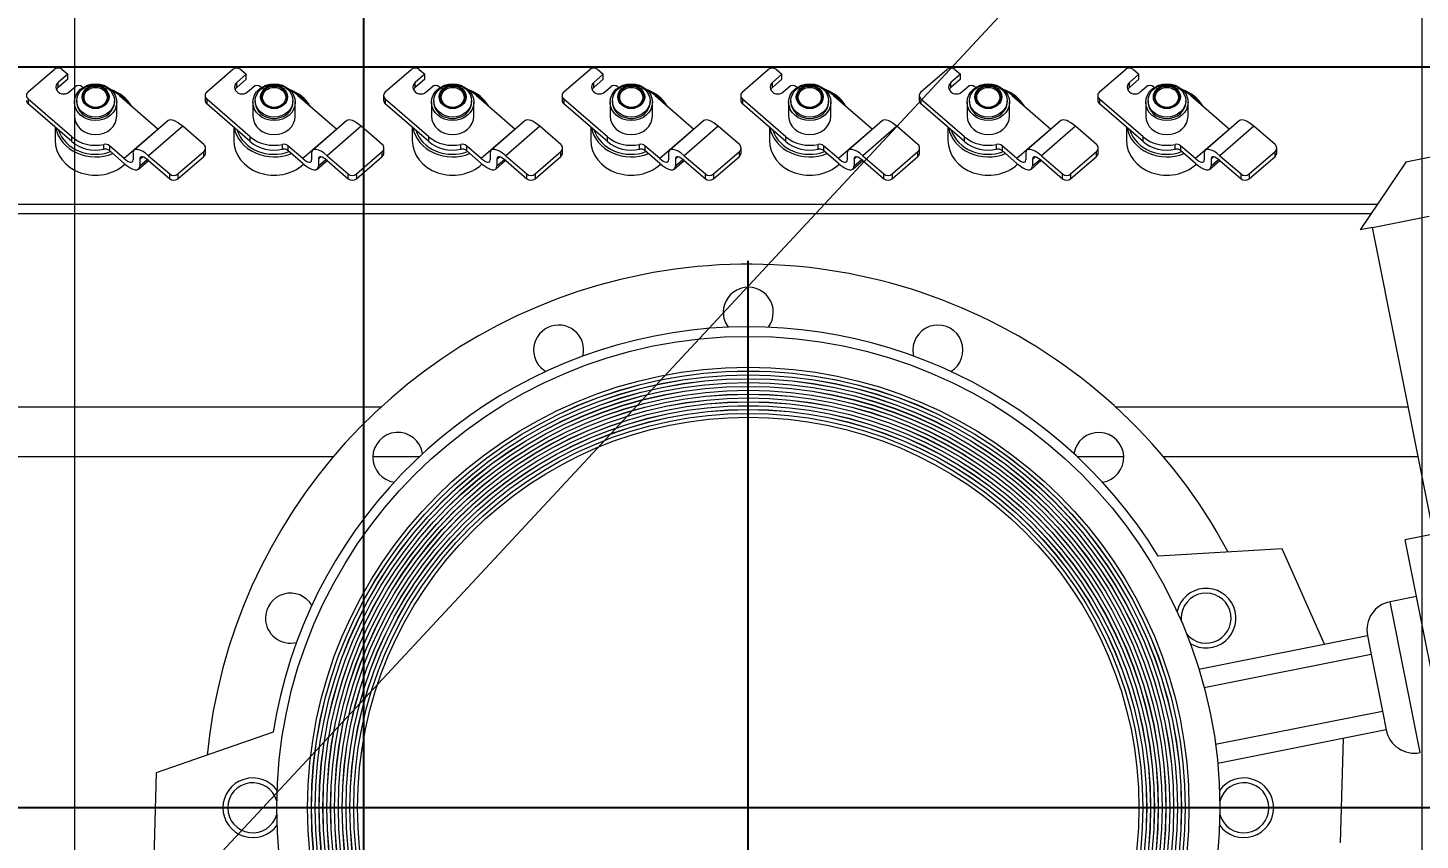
# Model space of a CAD drawing. Extents: x -681219 to -550379, y -242630 to -158199.
# Drawn here: x -589243 to -588520, y -222284 to -221861 of the extents above; entities that cross this region are included whole.
import ezdxf
from ezdxf.lldxf.tags import DXFTag

# ---------------------------------------------------------------- set-up
doc = ezdxf.new("R2010")
doc.units = 0
doc.header["$LTSCALE"] = 1000
doc.linetypes.add('DASHED', pattern=[0.75, 0.5, -0.25])
doc.layers.get('0').update_dxf_attribs({"linetype": 'CONTINUOUS'})
doc.layers.get('Defpoints').update_dxf_attribs({"linetype": 'CONTINUOUS'})
doc.layers.add('center', color=253, linetype='CENTER2')
doc.layers.add('DIM', color=7, linetype='CONTINUOUS', lineweight=18)
doc.layers.add('famsun', color=7, linetype='CONTINUOUS', lineweight=0)
doc.styles.add('ISOCP', font='isocp.shx', dxfattribs={"bigfont": 'gbcbig.shx'})
tags = doc.linetypes.add('CENTER2', pattern=[28.575, 19.05, -3.175, 3.175, -3.175]).pattern_tags.tags
tags[10:11] = [DXFTag(74, 4), DXFTag(75, 0), DXFTag(340, '0'), DXFTag(46, 0.0), DXFTag(50, 0.0), DXFTag(44, 0.0), DXFTag(45, 0.0)]
tags[8:9] = [DXFTag(74, 4), DXFTag(75, 0), DXFTag(340, '0'), DXFTag(46, 0.0), DXFTag(50, 0.0), DXFTag(44, 0.0), DXFTag(45, 0.0)]
tags[6:7] = [DXFTag(74, 4), DXFTag(75, 0), DXFTag(340, '0'), DXFTag(46, 0.0), DXFTag(50, 0.0), DXFTag(44, 0.0), DXFTag(45, 0.0)]
tags[4:5] = [DXFTag(74, 4), DXFTag(75, 0), DXFTag(340, '0'), DXFTag(46, 0.0), DXFTag(50, 0.0), DXFTag(44, 0.0), DXFTag(45, 0.0)]
doc.dimstyles.new('STD2', dxfattribs={"dimscale": 40, "dimtxt": 2.5, "dimasz": 2.5, "dimexe": 1, "dimexo": 0.7, "dimgap": 0.7, "dimtad": 1, "dimdec": 0, "dimdsep": 46, "dimtxsty": 'ISOCP', "dimcen": 2.5, "dimadec": 1, "dimazin": 2, "dimtfac": 1, "dimtdec": 0, "dimtmove": 0, "dimatfit": 3, "dimfxl": 0, "dimarcsym": 0})

# ---------------------------------------------------------------- blocks, each defined once
blk = doc.blocks.new('CYPZ04001A0001XY_A_CYPZ1000_V_1')
at = {"color": 0, "linetype": 'ByBlock', "lineweight": -2}
for p, q in [((107.75, -18.16), (109.22, 36.02)), ((-507.75, 18.16), (-509.22, -36.02)), ((-568.7, -1.97), (-541.39, -139.28)), ((46.89, -39.33), (107.75, -18.16)), ((-549.12, -28.66), (-533.51, -107.12)), ((-531.48, -40.45), (-443.92, -23.03)), ((-442.77, -33), (-529.53, -50.25)), ((-529.53, -50.25), (-531.48, -40.45)), ((-526.6, -64.97), (-529.53, -50.25)), ((-523.68, -79.68), (-526.6, -64.97)), ((-523.68, -79.68), (-436.92, -62.42)), ((-434.16, -72.07), (-521.72, -89.48)), ((-521.72, -89.48), (-523.68, -79.68)), ((-499.46, -85.06), (-477.38, -134.55)), ((-565.8, -93.43), (-524.4, -301.58)), ((-547.24, -109.85), (-533.51, -107.12)), ((-477.38, -134.55), (-413.04, -130.81)), ((-556.1, -142.2), (-541.39, -139.28)), ((-415.53, -182.62), (-548.06, -182.62)), ((-370.73, -182.62), (-395.07, -182.62)), ((-4.93, -182.62), (-29.27, -182.62)), ((610.2, -182.62), (15.53, -182.62)), ((-390.69, -208.43), (-542.93, -208.43)), ((569.51, -208.43), (-9.31, -208.43)), ((-524.4, -301.58), (-553.82, -307.43)), ((-541.59, -335.59), (-518.02, -300.31)), ((-524.4, -301.58), (-518.02, -300.31)), ((560.5, -308.78), (-523.68, -308.78)), ((575.5, -313.78), (-527.02, -313.78)), ((-460.28, -326.9), (-473.71, -338.54)), ((-460.28, -329.4), (-473.71, -341.04)), ((-460.28, -329.4), (-460.28, -326.9)), ((-445.08, -336.4), (-456.04, -326.9)), ((-456.04, -326.9), (-456.04, -329.4)), ((-445.08, -338.9), (-456.04, -329.4)), ((-439.88, -331.98), (-445.03, -336.44)), ((-367.5, -326.9), (-380.94, -338.54)), ((-367.5, -329.4), (-380.94, -341.04)), ((-367.5, -329.4), (-367.5, -326.9)), ((-352.3, -336.4), (-363.26, -326.9)), ((-363.26, -326.9), (-363.26, -329.4)), ((-352.3, -338.9), (-363.26, -329.4)), ((-347.1, -331.98), (-352.25, -336.44)), ((-274.72, -326.9), (-288.16, -338.54)), ((-274.72, -329.4), (-288.16, -341.04)), ((-274.72, -329.4), (-274.72, -326.9)), ((-259.52, -336.4), (-270.48, -326.9)), ((-270.48, -326.9), (-270.48, -329.4)), ((-259.52, -338.9), (-270.48, -329.4)), ((-254.32, -331.98), (-259.47, -336.44)), ((-181.95, -326.9), (-195.38, -338.54)), ((-181.95, -329.4), (-195.38, -341.04)), ((-181.95, -329.4), (-181.95, -326.9)), ((-166.74, -336.4), (-177.7, -326.9)), ((-177.7, -326.9), (-177.7, -329.4)), ((-166.74, -338.9), (-177.7, -329.4)), ((-161.54, -331.98), (-166.7, -336.44)), ((-89.17, -326.9), (-102.6, -338.54)), ((-89.17, -329.4), (-102.6, -341.04)), ((-89.17, -329.4), (-89.17, -326.9)), ((-73.97, -336.4), (-84.93, -326.9)), ((-84.93, -326.9), (-84.93, -329.4)), ((-73.97, -338.9), (-84.93, -329.4)), ((-68.77, -331.98), (-73.92, -336.44)), ((3.61, -326.9), (-9.83, -338.54)), ((3.61, -329.4), (-9.83, -341.04)), ((3.61, -329.4), (3.61, -326.9)), ((18.81, -336.4), (7.85, -326.9)), ((7.85, -326.9), (7.85, -329.4)), ((18.81, -338.9), (7.85, -329.4)), ((24.01, -331.98), (18.86, -336.44)), ((96.39, -326.9), (82.95, -338.54)), ((96.39, -329.4), (82.95, -341.04)), ((96.39, -329.4), (96.39, -326.9)), ((111.59, -336.4), (100.63, -326.9)), ((100.63, -326.9), (100.63, -329.4)), ((111.59, -338.9), (100.63, -329.4)), ((116.79, -331.98), (111.64, -336.44)), ((-704.4, -367.97), (-541.59, -335.59)), ((-473.71, -338.54), (-473.71, -341.04)), ((-462.75, -354.21), (-445.08, -338.9)), ((-450.03, -352.73), (-432.35, -337.42)), ((-440.48, -333.63), (-444.35, -336.98)), ((-440.48, -337.13), (-441.79, -338.26)), ((-440.48, -337.13), (-440.48, -333.63)), ((-436.95, -340.19), (-436.95, -336.69)), ((-432.35, -334.92), (-424.65, -341.59)), ((-432.35, -337.42), (-424.65, -344.09)), ((-380.94, -338.54), (-380.94, -341.04)), ((-369.98, -354.21), (-352.3, -338.9)), ((-357.25, -352.73), (-339.57, -337.42)), ((-347.7, -333.63), (-351.58, -336.98)), ((-347.7, -337.13), (-349.02, -338.26)), ((-347.7, -337.13), (-347.7, -333.63)), ((-344.17, -340.19), (-344.17, -336.69)), ((-339.57, -334.92), (-331.87, -341.59)), ((-339.57, -337.42), (-331.87, -344.09)), ((-288.16, -338.54), (-288.16, -341.04)), ((-277.2, -354.21), (-259.52, -338.9)), ((-264.47, -352.73), (-246.79, -337.42)), ((-254.93, -333.63), (-258.8, -336.98)), ((-254.93, -337.13), (-256.24, -338.26)), ((-254.93, -337.13), (-254.93, -333.63)), ((-251.39, -340.19), (-251.39, -336.69)), ((-246.79, -334.92), (-239.09, -341.59)), ((-246.79, -337.42), (-239.09, -344.09)), ((-195.38, -338.54), (-195.38, -341.04)), ((-184.42, -354.21), (-166.74, -338.9)), ((-171.69, -352.73), (-154.02, -337.42)), ((-162.15, -333.63), (-166.02, -336.98)), ((-162.15, -337.13), (-163.46, -338.26)), ((-162.15, -337.13), (-162.15, -333.63)), ((-158.61, -340.19), (-158.61, -336.69)), ((-154.02, -334.92), (-146.31, -341.59)), ((-154.02, -337.42), (-146.31, -344.09)), ((-102.6, -338.54), (-102.6, -341.04)), ((-91.64, -354.21), (-73.97, -338.9)), ((-78.92, -352.73), (-61.24, -337.42)), ((-69.37, -333.63), (-73.24, -336.98)), ((-69.37, -337.13), (-70.68, -338.26)), ((-69.37, -337.13), (-69.37, -333.63)), ((-65.83, -340.19), (-65.83, -336.69)), ((-61.24, -334.92), (-53.54, -341.59)), ((-61.24, -337.42), (-53.54, -344.09)), ((-9.83, -338.54), (-9.83, -341.04)), ((1.13, -354.21), (18.81, -338.9)), ((13.86, -352.73), (31.54, -337.42)), ((23.41, -333.63), (19.53, -336.98)), ((23.41, -337.13), (22.09, -338.26)), ((23.41, -337.13), (23.41, -333.63)), ((26.94, -340.19), (26.94, -336.69)), ((31.54, -334.92), (39.24, -341.59)), ((31.54, -337.42), (39.24, -344.09)), ((82.95, -338.54), (82.95, -341.04)), ((93.91, -354.21), (111.59, -338.9)), ((106.64, -352.73), (124.32, -337.42)), ((116.19, -333.63), (112.31, -336.98)), ((116.19, -337.13), (114.87, -338.26)), ((116.19, -337.13), (116.19, -333.63)), ((119.72, -340.19), (119.72, -336.69)), ((124.32, -334.92), (132.02, -341.59)), ((124.32, -337.42), (132.02, -344.09)), ((-474.59, -340.38), (-474.59, -342.88)), ((-473.71, -344.71), (-462.75, -354.21)), ((-455.23, -357.15), (-437.55, -341.84)), ((-424.65, -344.09), (-424.65, -341.59)), ((-421.79, -342.27), (-421.79, -344.77)), ((-405.13, -346.25), (-382.5, -365.84)), ((-405.13, -346.25), (-405.13, -348.75)), ((-396.5, -353.72), (-396.5, -346.96)), ((-381.82, -340.38), (-381.82, -342.88)), ((-380.94, -344.71), (-369.98, -354.21)), ((-362.45, -357.15), (-344.77, -341.84)), ((-331.87, -344.09), (-331.87, -341.59)), ((-329.01, -342.27), (-329.01, -344.77)), ((-312.35, -346.25), (-289.72, -365.84)), ((-312.35, -346.25), (-312.35, -348.75)), ((-303.72, -353.72), (-303.72, -346.96)), ((-289.04, -340.38), (-289.04, -342.88)), ((-288.16, -344.71), (-277.2, -354.21)), ((-269.67, -357.15), (-251.99, -341.84)), ((-239.09, -344.09), (-239.09, -341.59)), ((-236.23, -342.27), (-236.23, -344.77)), ((-219.57, -346.25), (-196.94, -365.84)), ((-219.57, -346.25), (-219.57, -348.75)), ((-210.94, -353.72), (-210.94, -346.96)), ((-196.26, -340.38), (-196.26, -342.88)), ((-195.38, -344.71), (-184.42, -354.21)), ((-176.89, -357.15), (-159.22, -341.84)), ((-146.31, -344.09), (-146.31, -341.59)), ((-143.46, -342.27), (-143.46, -344.77)), ((-126.79, -346.25), (-104.16, -365.84)), ((-126.79, -346.25), (-126.79, -348.75)), ((-118.17, -353.72), (-118.17, -346.96)), ((-103.48, -340.38), (-103.48, -342.88)), ((-102.6, -344.71), (-91.64, -354.21)), ((-84.12, -357.15), (-66.44, -341.84)), ((-53.54, -344.09), (-53.54, -341.59)), ((-50.68, -342.27), (-50.68, -344.77)), ((-34.01, -346.25), (-11.39, -365.84)), ((-34.01, -346.25), (-34.01, -348.75)), ((-25.39, -353.72), (-25.39, -346.96)), ((-10.7, -340.38), (-10.7, -342.88)), ((-9.83, -344.71), (1.13, -354.21)), ((8.66, -357.15), (26.34, -341.84)), ((39.24, -344.09), (39.24, -341.59)), ((42.1, -342.27), (42.1, -344.77)), ((58.76, -346.25), (81.39, -365.84)), ((58.76, -346.25), (58.76, -348.75)), ((67.39, -353.72), (67.39, -346.96)), ((82.07, -340.38), (82.07, -342.88)), ((82.95, -344.71), (93.91, -354.21)), ((101.44, -357.15), (119.12, -341.84)), ((132.02, -344.09), (132.02, -341.59)), ((134.88, -342.27), (134.88, -344.77)), ((151.54, -346.25), (174.17, -365.84)), ((151.54, -346.25), (151.54, -348.75)), ((160.17, -353.72), (160.17, -346.96)), ((-429.87, -370.18), (-450.03, -352.73)), ((-405.13, -348.75), (-382.5, -368.34)), ((-337.1, -370.18), (-357.25, -352.73)), ((-312.35, -348.75), (-289.72, -368.34)), ((-244.32, -370.18), (-264.47, -352.73)), ((-219.57, -348.75), (-196.94, -368.34)), ((-151.54, -370.18), (-171.69, -352.73)), ((-126.79, -348.75), (-104.16, -368.34)), ((-58.76, -370.18), (-78.92, -352.73)), ((-34.01, -348.75), (-11.39, -368.34)), ((34.01, -370.18), (13.86, -352.73)), ((58.76, -348.75), (81.39, -368.34)), ((126.79, -370.18), (106.64, -352.73)), ((151.54, -348.75), (174.17, -368.34)), ((-428.5, -359.46), (-428.5, -366.71)), ((-406.5, -366.71), (-406.5, -359.46)), ((-335.72, -359.46), (-335.72, -366.71)), ((-313.72, -366.71), (-313.72, -359.46)), ((-242.94, -359.46), (-242.94, -366.71)), ((-220.94, -366.71), (-220.94, -359.46)), ((-150.17, -359.46), (-150.17, -366.71)), ((-128.17, -366.71), (-128.17, -359.46)), ((-57.39, -359.46), (-57.39, -366.71)), ((-35.39, -366.71), (-35.39, -359.46)), ((35.39, -359.46), (35.39, -366.71)), ((57.39, -366.71), (57.39, -359.46)), ((128.17, -359.46), (128.17, -366.71)), ((150.17, -366.71), (150.17, -359.46)), ((-427.3, -366.71), (-427.3, -367.46)), ((-407.7, -367.46), (-407.7, -366.71)), ((-382.5, -368.34), (-382.5, -365.84)), ((-381.62, -370.18), (-381.62, -367.68)), ((-334.52, -366.71), (-334.52, -367.46)), ((-314.92, -367.46), (-314.92, -366.71)), ((-289.72, -368.34), (-289.72, -365.84)), ((-288.84, -370.18), (-288.84, -367.68)), ((-241.75, -366.71), (-241.75, -367.46)), ((-222.14, -367.46), (-222.14, -366.71)), ((-196.94, -368.34), (-196.94, -365.84)), ((-196.06, -370.18), (-196.06, -367.68)), ((-148.97, -366.71), (-148.97, -367.46)), ((-129.37, -367.46), (-129.37, -366.71)), ((-104.16, -368.34), (-104.16, -365.84)), ((-103.29, -370.18), (-103.29, -367.68)), ((-56.19, -366.71), (-56.19, -367.46)), ((-36.59, -367.46), (-36.59, -366.71)), ((-11.39, -368.34), (-11.39, -365.84)), ((-10.51, -370.18), (-10.51, -367.68)), ((36.59, -366.71), (36.59, -367.46)), ((56.19, -367.46), (56.19, -366.71)), ((81.39, -368.34), (81.39, -365.84)), ((82.27, -370.18), (82.27, -367.68)), ((129.37, -366.71), (129.37, -367.46)), ((148.97, -367.46), (148.97, -366.71)), ((174.17, -368.34), (174.17, -365.84)), ((-410.5, -374.71), (-410.52, -374.7)), ((-403.71, -372.02), (-406.82, -374.71)), ((-403, -378.7), (-398.05, -374.42)), ((-398.05, -374.42), (-398.05, -376.92)), ((-382.5, -372.02), (-395.93, -383.65)), ((-317.72, -374.71), (-317.74, -374.7)), ((-310.93, -372.02), (-314.04, -374.71)), ((-310.23, -378.7), (-305.28, -374.42)), ((-305.28, -374.42), (-305.28, -376.92)), ((-289.72, -372.02), (-303.16, -383.65)), ((-224.94, -374.71), (-224.96, -374.7)), ((-218.16, -372.02), (-221.27, -374.71)), ((-217.45, -378.7), (-212.5, -374.42)), ((-212.5, -374.42), (-212.5, -376.92)), ((-196.94, -372.02), (-210.38, -383.65)), ((-132.17, -374.71), (-132.18, -374.7)), ((-125.38, -372.02), (-128.49, -374.71)), ((-124.67, -378.7), (-119.72, -374.42)), ((-119.72, -374.42), (-119.72, -376.92)), ((-104.16, -372.02), (-117.6, -383.65)), ((-39.39, -374.71), (-39.4, -374.7)), ((-32.6, -372.02), (-35.71, -374.71)), ((-31.89, -378.7), (-26.94, -374.42)), ((-26.94, -374.42), (-26.94, -376.92)), ((-11.39, -372.02), (-24.82, -383.65)), ((53.39, -374.71), (53.37, -374.7)), ((60.18, -372.02), (57.07, -374.71)), ((60.88, -378.7), (65.83, -374.42)), ((65.83, -374.42), (65.83, -376.92)), ((81.39, -372.02), (67.96, -383.65)), ((146.17, -374.71), (146.15, -374.7)), ((152.96, -372.02), (149.84, -374.71)), ((153.66, -378.7), (158.61, -374.42)), ((158.61, -374.42), (158.61, -376.92)), ((174.17, -372.02), (160.73, -383.65)), ((-403, -381.2), (-398.05, -376.92)), ((-403, -378.7), (-403, -381.2)), ((-400.18, -383.65), (-403, -381.2)), ((-310.23, -381.2), (-305.28, -376.92)), ((-310.23, -378.7), (-310.23, -381.2)), ((-307.4, -383.65), (-310.23, -381.2)), ((-217.45, -381.2), (-212.5, -376.92)), ((-217.45, -378.7), (-217.45, -381.2)), ((-214.62, -383.65), (-217.45, -381.2)), ((-124.67, -381.2), (-119.72, -376.92)), ((-124.67, -378.7), (-124.67, -381.2)), ((-121.84, -383.65), (-124.67, -381.2)), ((-31.89, -381.2), (-26.94, -376.92)), ((-31.89, -378.7), (-31.89, -381.2)), ((-29.06, -383.65), (-31.89, -381.2)), ((60.88, -381.2), (65.83, -376.92)), ((60.88, -378.7), (60.88, -381.2)), ((63.71, -383.65), (60.88, -381.2)), ((153.66, -381.2), (158.61, -376.92)), ((153.66, -378.7), (153.66, -381.2)), ((156.49, -383.65), (153.66, -381.2)), ((575.5, -384.89), (-717.5, -384.89)), ((575.5, -385.27), (-717.5, -385.27))]:
    blk.add_line(p, q, dxfattribs=at)
for radius in [245, 229, 227.02, 226.98, 225.02, 224.98, 223.02, 222.98, 221.02, 220.98, 219.02, 218.98, 217.02, 216.98, 215.02, 214.98, 213.02, 212.98, 211.02, 210.98, 209.02, 208.98, 207.02, 206.98, 205, 203]:
    blk.add_circle((-200, 0), radius, dxfattribs=at)
for centre, radius, start, end in [((-457.5, 0), 15.5, 35.21692, 324.78308), ((57.5, 0), 15.5, 215.21692, 144.78308), ((-457.5, 0), 13, 15.54017, 344.45983), ((57.5, 0), 13, 0, 164.45983), ((57.5, 0), 13, 195.54017, 0), ((-546.19, -43.37), 15, 11.25, 101.25), ((-200, 0), 282.5, 208.06676, 354.43324), ((-200, 0), 250, 211.55043, 350.94957), ((-437.9, -98.54), 15.5, 57.71692, 347.28308), ((-437.9, -98.54), 13, 38.04017, 0), ((37.9, -98.54), 13, 0, 103.92457), ((-536.44, -92.41), 15, 281.25, 11.25), ((-437.9, -98.54), 13, 0, 6.95983), ((37.9, -98.54), 13, 211.07543, 0), ((-382.08, -182.08), 13, 98.57543, 351.42457), ((-17.92, -182.08), 13, 0, 81.42457), ((-17.92, -182.08), 13, 188.57543, 0), ((-298.54, -237.9), 13, 121.07543, 0), ((-101.46, -237.9), 13, 0, 58.92457), ((-298.54, -237.9), 13, 0, 13.92457), ((-101.46, -237.9), 13, 166.07543, 0), ((-200, -257.5), 13, 143.57543, 0), ((-200, -257.5), 13, 0, 36.42457)]:
    blk.add_arc(centre, radius, start, end, dxfattribs=at)
for centre, major_axis, ratio, start_param, end_param in [((-458.16, -328.74), (-3, 0), 0.866025, 3.926991, 5.497787), ((-458.16, -331.24), (3, 0), 0.866025, 0.785398, 2.356194), ((-432.35, -340.67), (7.53, -8.69), 0.353553, 1.958393, 3.529189), ((-417.5, -346.96), (-21, 0), 0.866025, 3.141593, 5.522427), ((-365.38, -328.74), (-3, 0), 0.866025, 3.926991, 5.497787), ((-365.38, -331.24), (3, 0), 0.866025, 0.785398, 2.356194), ((-339.57, -340.67), (7.53, -8.69), 0.353553, 1.958393, 3.529189), ((-324.72, -346.96), (-21, 0), 0.866025, 3.141593, 5.522427), ((-272.6, -328.74), (-3, 0), 0.866025, 3.926991, 5.497787), ((-272.6, -331.24), (3, 0), 0.866025, 0.785398, 2.356194), ((-246.79, -340.67), (7.53, -8.69), 0.353553, 1.958393, 3.529189), ((-231.94, -346.96), (-21, 0), 0.866025, 3.141593, 5.522427), ((-179.83, -328.74), (-3, 0), 0.866025, 3.926991, 5.497787), ((-179.83, -331.24), (3, 0), 0.866025, 0.785398, 2.356194), ((-154.02, -340.67), (7.53, -8.69), 0.353553, 1.958393, 3.529189), ((-139.17, -346.96), (-21, 0), 0.866025, 3.141593, 5.522427), ((-87.05, -328.74), (-3, 0), 0.866025, 3.926991, 5.497787), ((-87.05, -331.24), (3, 0), 0.866025, 0.785398, 2.356194), ((-61.24, -340.67), (7.53, -8.69), 0.353553, 1.958393, 3.529189), ((-46.39, -346.96), (21, 0), 0.866025, 0, 2.380834), ((5.73, -328.74), (-3, 0), 0.866025, 3.926991, 5.497787), ((5.73, -331.24), (3, 0), 0.866025, 0.785398, 2.356194), ((31.54, -340.67), (7.53, -8.69), 0.353553, 1.958393, 3.529189), ((46.39, -346.96), (-21, 0), 0.866025, 3.141593, 5.522427), ((98.51, -328.74), (-3, 0), 0.866025, 3.926991, 5.497787), ((98.51, -331.24), (3, 0), 0.866025, 0.785398, 2.356194), ((124.32, -340.67), (7.53, -8.69), 0.353553, 1.958393, 3.529189), ((139.17, -346.96), (-21, 0), 0.866025, 3.141593, 5.522427), ((-471.59, -340.38), (3, 0), 0.866025, 2.356194, 3.141593), ((-445.08, -333.15), (-4.26, 4.91), 0.353553, 1.958393, 3.529189), ((-445.08, -333.15), (-7.53, 8.69), 0.353553, 1.958393, 3.529189), ((-432.35, -340.67), (4.26, -4.91), 0.353553, 1.958393, 3.529189), ((-417.5, -356.46), (21, 0), 0.866025, 0.165423, 2.01172), ((-417.5, -356.96), (20, 0), 0.866025, 0.280038, 1.971798), ((-378.82, -340.38), (3, 0), 0.866025, 2.356194, 3.141593), ((-352.3, -333.15), (-4.26, 4.91), 0.353553, 1.958393, 3.529189), ((-352.3, -333.15), (-7.53, 8.69), 0.353553, 1.958393, 3.529189), ((-339.57, -340.67), (4.26, -4.91), 0.353553, 1.958393, 3.529189), ((-324.72, -356.46), (21, 0), 0.866025, 0.165423, 2.01172), ((-324.72, -356.96), (20, 0), 0.866025, 0.280038, 1.971798), ((-286.04, -340.38), (3, 0), 0.866025, 2.356194, 3.141593), ((-259.52, -333.15), (-4.26, 4.91), 0.353553, 1.958393, 3.529189), ((-259.52, -333.15), (-7.53, 8.69), 0.353553, 1.958393, 3.529189), ((-246.79, -340.67), (4.26, -4.91), 0.353553, 1.958393, 3.529189), ((-231.94, -356.46), (21, 0), 0.866025, 0.165423, 2.01172), ((-231.94, -356.96), (20, 0), 0.866025, 0.280038, 1.971798), ((-193.26, -340.38), (3, 0), 0.866025, 2.356194, 3.141593), ((-166.74, -333.15), (-4.26, 4.91), 0.353553, 1.958393, 3.529189), ((-166.74, -333.15), (-7.53, 8.69), 0.353553, 1.958393, 3.529189), ((-154.02, -340.67), (4.26, -4.91), 0.353553, 1.958393, 3.529189), ((-139.17, -356.46), (21, 0), 0.866025, 0.165423, 2.01172), ((-139.17, -356.96), (20, 0), 0.866025, 0.280038, 1.971798), ((-100.48, -340.38), (3, 0), 0.866025, 2.356194, 3.141593), ((-73.97, -333.15), (-4.26, 4.91), 0.353553, 1.958393, 3.529189), ((-73.97, -333.15), (-7.53, 8.69), 0.353553, 1.958393, 3.529189), ((-61.24, -340.67), (4.26, -4.91), 0.353553, 1.958393, 3.529189), ((-46.39, -356.46), (21, 0), 0.866025, 0.165423, 2.01172), ((-46.39, -356.96), (20, 0), 0.866025, 0.280038, 1.971798), ((-7.7, -340.38), (3, 0), 0.866025, 2.356194, 3.141593), ((18.81, -333.15), (-4.26, 4.91), 0.353553, 1.958393, 3.529189), ((18.81, -333.15), (-7.53, 8.69), 0.353553, 1.958393, 3.529189), ((31.54, -340.67), (4.26, -4.91), 0.353553, 1.958393, 3.529189), ((46.39, -356.46), (21, 0), 0.866025, 0.165423, 2.01172), ((46.39, -356.96), (-20, 0), 0.866025, 3.42163, 5.11339), ((85.07, -340.38), (3, 0), 0.866025, 2.356194, 3.141593), ((111.59, -333.15), (-4.26, 4.91), 0.353553, 1.958393, 3.529189), ((111.59, -333.15), (-7.53, 8.69), 0.353553, 1.958393, 3.529189), ((124.32, -340.67), (4.26, -4.91), 0.353553, 1.958393, 3.529189), ((139.17, -356.46), (21, 0), 0.866025, 0.165423, 2.01172), ((139.17, -356.96), (20, 0), 0.866025, 0.280038, 1.971798), ((-471.59, -342.88), (3, 0), 0.866025, 2.356194, 3.926991), ((-422.53, -339.75), (-3, 0), 0.866025, 0.785398, 1.818456), ((-422.53, -342.25), (3, 0), 0.866025, 3.926991, 4.960048), ((-417.5, -356.96), (-17.5, 0), 0.866025, 3.926991, 4.960048), ((-417.5, -359.46), (-17.5, 0), 0.866025, 3.926991, 4.960048), ((-378.82, -342.88), (3, 0), 0.866025, 2.356194, 3.926991), ((-329.75, -339.75), (-3, 0), 0.866025, 0.785398, 1.818456), ((-329.75, -342.25), (3, 0), 0.866025, 3.926991, 4.960048), ((-324.72, -356.96), (-17.5, 0), 0.866025, 3.926991, 4.960048), ((-324.72, -359.46), (-17.5, 0), 0.866025, 3.926991, 4.960048), ((-286.04, -342.88), (3, 0), 0.866025, 2.356194, 3.926991), ((-236.97, -339.75), (-3, 0), 0.866025, 0.785398, 1.818456), ((-236.97, -342.25), (3, 0), 0.866025, 3.926991, 4.960048), ((-231.94, -356.96), (-17.5, 0), 0.866025, 3.926991, 4.960048), ((-231.94, -359.46), (-17.5, 0), 0.866025, 3.926991, 4.960048), ((-193.26, -342.88), (3, 0), 0.866025, 2.356194, 3.926991), ((-144.19, -339.75), (-3, 0), 0.866025, 0.785398, 1.818456), ((-144.19, -342.25), (3, 0), 0.866025, 3.926991, 4.960048), ((-139.17, -356.96), (-17.5, 0), 0.866025, 3.926991, 4.960048), ((-139.17, -359.46), (-17.5, 0), 0.866025, 3.926991, 4.960048), ((-100.48, -342.88), (3, 0), 0.866025, 2.356194, 3.926991), ((-51.41, -339.75), (-3, 0), 0.866025, 0.785398, 1.818456), ((-51.41, -342.25), (3, 0), 0.866025, 3.926991, 4.960048), ((-46.39, -356.96), (-17.5, 0), 0.866025, 3.926991, 4.960048), ((-46.39, -359.46), (-17.5, 0), 0.866025, 3.926991, 4.960048), ((-7.7, -342.88), (3, 0), 0.866025, 2.356194, 3.926991), ((41.36, -339.75), (-3, 0), 0.866025, 0.785398, 1.818456), ((41.36, -342.25), (3, 0), 0.866025, 3.926991, 4.960048), ((46.39, -356.96), (-17.5, 0), 0.866025, 3.926991, 4.960048), ((46.39, -359.46), (-17.5, 0), 0.866025, 3.926991, 4.960048), ((85.07, -342.88), (3, 0), 0.866025, 2.356194, 3.926991), ((134.14, -339.75), (-3, 0), 0.866025, 0.785398, 1.818456), ((134.14, -342.25), (3, 0), 0.866025, 3.926991, 4.960048), ((139.17, -356.96), (-17.5, 0), 0.866025, 3.926991, 4.960048), ((139.17, -359.46), (-17.5, 0), 0.866025, 3.926991, 4.960048), ((-462.75, -348.46), (-7.53, 8.69), 0.353553, 1.958393, 3.141593), ((-417.5, -359.46), (-11, 0), 0.866025, 3.141593, 6.283185), ((-369.98, -348.46), (-7.53, 8.69), 0.353553, 1.958393, 3.141593), ((-324.72, -359.46), (-11, 0), 0.866025, 3.141593, 6.283185), ((-277.2, -348.46), (-7.53, 8.69), 0.353553, 1.958393, 3.141593), ((-231.94, -359.46), (-11, 0), 0.866025, 3.141593, 6.283185), ((-184.42, -348.46), (-7.53, 8.69), 0.353553, 1.958393, 3.141593), ((-139.17, -359.46), (-11, 0), 0.866025, 3.141593, 6.283185), ((-91.64, -348.46), (-7.53, 8.69), 0.353553, 1.958393, 3.141593), ((-46.39, -359.46), (-11, 0), 0.866025, 3.141593, 6.283185), ((1.13, -348.46), (-7.53, 8.69), 0.353553, 1.958393, 3.141593), ((46.39, -359.46), (-11, 0), 0.866025, 3.141593, 6.283185), ((93.91, -348.46), (-7.53, 8.69), 0.353553, 1.958393, 3.141593), ((139.17, -359.46), (-11, 0), 0.866025, 3.141593, 6.283185), ((-417.5, -366.71), (-9.8, 0), 0.866025, 3.141593, 6.283185), ((-324.72, -366.71), (-9.8, 0), 0.866025, 3.141593, 6.283185), ((-231.94, -366.71), (-9.8, 0), 0.866025, 3.141593, 6.283185), ((-139.17, -366.71), (9.8, 0), 0.866025, 0, 3.141593), ((-46.39, -366.71), (9.8, 0), 0.866025, 0, 3.141593), ((46.39, -366.71), (9.8, 0), 0.866025, 0, 3.141593), ((139.17, -366.71), (-9.8, 0), 0.866025, 3.141593, 6.283185), ((-417.5, -356.46), (21, 0), 0.866025, 3.609353, 4.324045), ((-417.5, -356.96), (20, 0), 0.866025, 3.712393, 4.226088), ((-384.62, -367.68), (-3, 0), 0.866025, 3.141593, 3.926991), ((-384.62, -370.18), (-3, 0), 0.866025, 2.356194, 3.926991), ((-324.72, -356.46), (21, 0), 0.866025, 3.609353, 4.324045), ((-324.72, -356.96), (20, 0), 0.866025, 3.712393, 4.226088), ((-291.84, -367.68), (-3, 0), 0.866025, 3.141593, 3.926991), ((-291.84, -370.18), (-3, 0), 0.866025, 2.356194, 3.926991), ((-231.94, -356.46), (21, 0), 0.866025, 3.609353, 4.324045), ((-231.94, -356.96), (20, 0), 0.866025, 3.712393, 4.226088), ((-199.06, -367.68), (-3, 0), 0.866025, 3.141593, 3.926991), ((-199.06, -370.18), (-3, 0), 0.866025, 2.356194, 3.926991), ((-139.17, -356.46), (21, 0), 0.866025, 3.609353, 4.324045), ((-139.17, -356.96), (20, 0), 0.866025, 3.712393, 4.226088), ((-106.29, -367.68), (-3, 0), 0.866025, 3.141593, 3.926991), ((-106.29, -370.18), (-3, 0), 0.866025, 2.356194, 3.926991), ((-46.39, -356.46), (21, 0), 0.866025, 3.609353, 4.324045), ((-46.39, -356.96), (20, 0), 0.866025, 3.712393, 4.226088), ((-13.51, -367.68), (-3, 0), 0.866025, 3.141593, 3.926991), ((-13.51, -370.18), (-3, 0), 0.866025, 2.356194, 3.926991), ((46.39, -356.46), (21, 0), 0.866025, 3.609353, 4.324045), ((46.39, -356.96), (-20, 0), 0.866025, 0.5708, 1.084495), ((79.27, -367.68), (-3, 0), 0.866025, 3.141593, 3.926991), ((79.27, -370.18), (-3, 0), 0.866025, 2.356194, 3.926991), ((139.17, -356.46), (21, 0), 0.866025, 3.609353, 4.324045), ((139.17, -356.96), (20, 0), 0.866025, 3.712393, 4.226088), ((172.05, -367.68), (-3, 0), 0.866025, 3.141593, 3.926991), ((172.05, -370.18), (-3, 0), 0.866025, 2.356194, 3.926991), ((-417.5, -359.46), (17.5, 0), 0.866025, 3.926991, 4.199701), ((-412.35, -376.29), (-2.6, 0), 0.866025, 3.926991, 4.152935), ((-408.66, -373.12), (-2.6, 0), 0.866025, 0.785398, 2.356194), ((-400.88, -374.47), (-4, 0), 0.866025, 2.356194, 5.497787), ((-400.88, -371.97), (-4, 0), 0.866025, 2.356194, 2.77242), ((-324.72, -359.46), (17.5, 0), 0.866025, 3.926991, 4.199701), ((-319.58, -376.29), (-2.6, 0), 0.866025, 3.926991, 4.152935), ((-315.88, -373.12), (-2.6, 0), 0.866025, 0.785398, 2.356194), ((-308.11, -374.47), (-4, 0), 0.866025, 2.356194, 5.497787), ((-308.11, -371.97), (-4, 0), 0.866025, 2.356194, 2.77242), ((-231.94, -359.46), (17.5, 0), 0.866025, 3.926991, 4.199701), ((-226.8, -376.29), (-2.6, 0), 0.866025, 3.926991, 4.152935), ((-223.11, -373.12), (-2.6, 0), 0.866025, 0.785398, 2.356194), ((-215.33, -374.47), (-4, 0), 0.866025, 2.356194, 5.497787), ((-215.33, -371.97), (-4, 0), 0.866025, 2.356194, 2.77242), ((-139.17, -359.46), (17.5, 0), 0.866025, 3.926991, 4.199701), ((-134.02, -376.29), (-2.6, 0), 0.866025, 3.926991, 4.152935), ((-130.33, -373.12), (-2.6, 0), 0.866025, 0.785398, 2.356194), ((-122.55, -374.47), (-4, 0), 0.866025, 2.356194, 5.497787), ((-122.55, -371.97), (-4, 0), 0.866025, 2.356194, 2.77242), ((-46.39, -359.46), (17.5, 0), 0.866025, 3.926991, 4.199701), ((-41.24, -376.29), (-2.6, 0), 0.866025, 3.926991, 4.152935), ((-37.55, -373.12), (-2.6, 0), 0.866025, 0.785398, 2.356194), ((-29.77, -374.47), (-4, 0), 0.866025, 2.356194, 5.497787), ((-29.77, -371.97), (-4, 0), 0.866025, 2.356194, 2.77242), ((46.39, -359.46), (17.5, 0), 0.866025, 3.926991, 4.199701), ((51.54, -376.29), (-2.6, 0), 0.866025, 3.926991, 4.152935), ((55.23, -373.12), (-2.6, 0), 0.866025, 0.785398, 2.356194), ((63.01, -374.47), (-4, 0), 0.866025, 2.356194, 5.497787), ((63.01, -371.97), (-4, 0), 0.866025, 2.356194, 2.77242), ((139.17, -359.46), (17.5, 0), 0.866025, 3.926991, 4.199701), ((144.31, -376.29), (-2.6, 0), 0.866025, 3.926991, 4.152935), ((148.01, -373.12), (-2.6, 0), 0.866025, 0.785398, 2.356194), ((155.78, -374.47), (-4, 0), 0.866025, 2.356194, 5.497787), ((155.78, -371.97), (-4, 0), 0.866025, 2.356194, 2.77242), ((-398.05, -381.82), (-3, 0), 0.866025, 0.785398, 2.356194), ((-305.28, -381.82), (-3, 0), 0.866025, 0.785398, 2.356194), ((-212.5, -381.82), (-3, 0), 0.866025, 0.785398, 2.356194), ((-119.72, -381.82), (-3, 0), 0.866025, 0.785398, 2.356194), ((-26.94, -381.82), (-3, 0), 0.866025, 0.785398, 2.356194), ((65.83, -381.82), (-3, 0), 0.866025, 0.785398, 2.356194), ((158.61, -381.82), (-3, 0), 0.866025, 0.785398, 2.356194)]:
    blk.add_ellipse(centre, major_axis=major_axis, ratio=ratio, start_param=start_param, end_param=end_param, dxfattribs=at)
for centre, major_axis in [((-417.5, -366.71), (-11, 0)), ((-417.5, -367.46), (-9.8, 0)), ((-324.72, -366.71), (-11, 0)), ((-324.72, -367.46), (-9.8, 0)), ((-231.94, -366.71), (-11, 0)), ((-231.94, -367.46), (-9.8, 0)), ((-139.17, -366.71), (11, 0)), ((-139.17, -367.46), (9.8, 0)), ((-46.39, -366.71), (11, 0)), ((-46.39, -367.46), (9.8, 0)), ((46.39, -366.71), (-11, 0)), ((46.39, -367.46), (9.8, 0)), ((139.17, -366.71), (-11, 0)), ((139.17, -367.46), (-9.8, 0)), ((-417.5, -369.46), (7, 0)), ((-417.5, -369.46), (6.5, 0)), ((-417.5, -369.21), (6, 0)), ((-324.72, -369.46), (7, 0)), ((-324.72, -369.46), (6.5, 0)), ((-324.72, -369.21), (6, 0)), ((-231.94, -369.46), (-7, 0)), ((-231.94, -369.46), (-6.5, 0)), ((-231.94, -369.21), (-6, 0)), ((-139.17, -369.46), (-7, 0)), ((-139.17, -369.46), (-6.5, 0)), ((-139.17, -369.21), (-6, 0)), ((-46.39, -369.46), (7, 0)), ((-46.39, -369.46), (6.5, 0)), ((-46.39, -369.21), (6, 0)), ((46.39, -369.46), (7, 0)), ((46.39, -369.46), (6.5, 0)), ((46.39, -369.21), (6, 0)), ((139.17, -369.46), (-7, 0)), ((139.17, -369.46), (-6.5, 0)), ((139.17, -369.21), (-6, 0))]:
    blk.add_ellipse(centre, major_axis=major_axis, ratio=0.866025, dxfattribs=at)
at = {"layer": 'center', "ltscale": 17.201947}
for p, q in [((0, -1229.85), (0, 1227.88)), ((-200, 284.25), (-200, -284.25)), ((-1196.55, 0), (212.49, 0))]:
    blk.add_line(p, q, dxfattribs=at)
blk = doc.blocks.new('*D184')
at = {"layer": 'Defpoints', "color": 0, "transparency": 16777216}
for p in [(-589068.72, -221128.83), (-589068.72, -221144.34), (-586468.72, -222160.5)]:
    blk.add_point(p, dxfattribs=at)
at = {"layer": 'DIM', "color": 0, "lineweight": -2, "transparency": 16777216}
for p, q in [((-589068.72, -221116.34), (-589068.72, -221088.83)), ((-586468.72, -222132.5), (-586468.72, -221088.83)), ((-586568.72, -221128.83), (-588968.72, -221128.83))]:
    blk.add_line(p, q, dxfattribs=at)
at = {"layer": 'DIM', "color": 0, "transparency": 16777216}
for points in [[(-588968.72, -221112.17), (-588968.72, -221145.5), (-589068.72, -221128.83)], [(-586568.72, -221112.17), (-586568.72, -221145.5), (-586468.72, -221128.83)]]:
    blk.add_solid(points, dxfattribs=at)
at = {"layer": 'DIM', "color": 0, "transparency": 16777216, "insert": (-587768.72, -221050.82), "char_height": 100, "attachment_point": 5, "style": 'ISOCP'}
blk.add_mtext('2600', dxfattribs=at)

msp = doc.modelspace()

# ---------------------------------------------------------------- linework, layer by layer
at = {"layer": 'DIM', "color": 2}
msp.add_lwpolyline([(-589218.721, -221491.6983), (-588518.721, -221491.6983), (-588518.721, -223041.6983), (-589218.721, -223041.6983)], close=True, dxfattribs=at)
at = {"layer": 'famsun', "color": 8, "linetype": 'DASHED', "ltscale": 20}
msp.add_line((-600861.5764, -234881.8799), (-586468.721, -219416.6983), dxfattribs=at)

# ---------------------------------------------------------------- block references
at = {"layer": 'famsun', "rotation": 180}
msp.add_blockref('CYPZ04001A0001XY_A_CYPZ1000_V_1', (-589068.721, -222266.6983), dxfattribs=at)

# ---------------------------------------------------------------- dimensions: what is measured, and where the dimension line sits
at = {"layer": 'DIM', "color": 2}
dim = msp.add_linear_dim(base=(-589068.721, -221128.8341), p1=(-586468.721, -222160.4961), p2=(-589068.721, -221144.3427), dimstyle='STD2', override={"dimtmove": 1}, dxfattribs=at)
dim.commit()
dim.dimension.update_dxf_attribs({"geometry": '*D184', "text_midpoint": (-587768.721, -221050.8242)})

doc.saveas('drawing.dxf')
